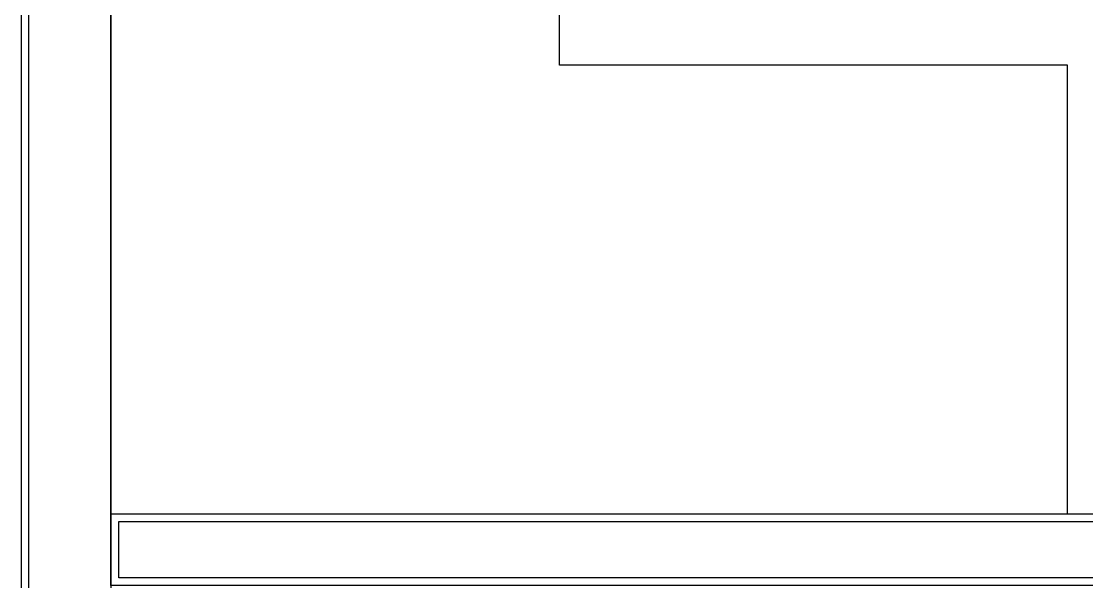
# Model space of a CAD drawing. Header units: millimetres. Extents: x -155 to 94595, y -3153 to 63413.
# Drawn here: x 88115 to 89897, y 36873 to 37810 of the extents above; entities that cross this region are included whole.
import ezdxf

# ---------------------------------------------------------------- set-up
doc = ezdxf.new("R2010")
doc.units = ezdxf.units.MM
doc.linetypes.add('REFERENCIA CAMPECHE$0$63-BASE1-6$0$HIDDEN2', pattern=[0.1875, 0.125, -0.0625])
doc.linetypes.add('TRATTEGGIATA2', pattern=[0.375, 0.25, -0.125])
for name, color, linetype in [('5', 1, 'TRATTEGGIATA2'), ('int', 185, 'Continuous'), ('wall', 5, 'Continuous')]:
    doc.layers.add(name, color=color, linetype=linetype)

msp = doc.modelspace()

# ---------------------------------------------------------------- linework, layer by layer
at = {"layer": '5', "linetype": 'REFERENCIA CAMPECHE$0$63-BASE1-6$0$HIDDEN2'}
msp.add_lwpolyline([(88264.86, 36986.99), (88264.86, 42836.989)], dxfattribs=at)
at = {"layer": 'int'}
for p, q in [((88114.86, 38716.99), (88114.86, 35066.99)), ((88127.56, 35066.99), (88127.56, 38716.99)), ((88127.56, 35066.99), (88127.56, 38716.99)), ((88264.86, 38716.99), (88264.86, 36986.99)), ((88264.86, 38716.99), (88264.86, 35066.99)), ((88264.86, 38716.99), (88264.86, 36986.99)), ((89014.86, 37736.99), (89014.86, 38716.99)), ((89014.86, 37736.99), (89014.86, 38716.99)), ((89864.86, 37736.99), (89014.86, 37736.99)), ((89864.86, 37736.99), (89014.86, 37736.99)), ((89864.86, 36986.99), (89864.86, 37736.99)), ((89864.86, 36986.99), (89864.86, 37736.99)), ((88264.86, 36986.99), (89864.86, 36986.99)), ((88264.86, 36986.99), (89864.86, 36986.99))]:
    msp.add_line(p, q, dxfattribs=at)
at = {"layer": 'wall'}
for points in [[(94344.86, 36866.99), (88264.86, 36866.99), (88264.86, 36986.99), (91304.86, 36986.99), (91304.86, 37686.99), (91424.86, 37686.99), (91424.86, 36986.99), (94344.86, 36986.99)], [(94331.86, 36879.99), (88277.86, 36879.99), (88277.86, 36973.99), (91317.86, 36973.99), (91317.86, 37673.99), (91411.86, 37673.99), (91411.86, 36973.99), (94331.86, 36973.99)]]:
    msp.add_lwpolyline(points, close=True, dxfattribs=at)

doc.saveas('drawing.dxf')
